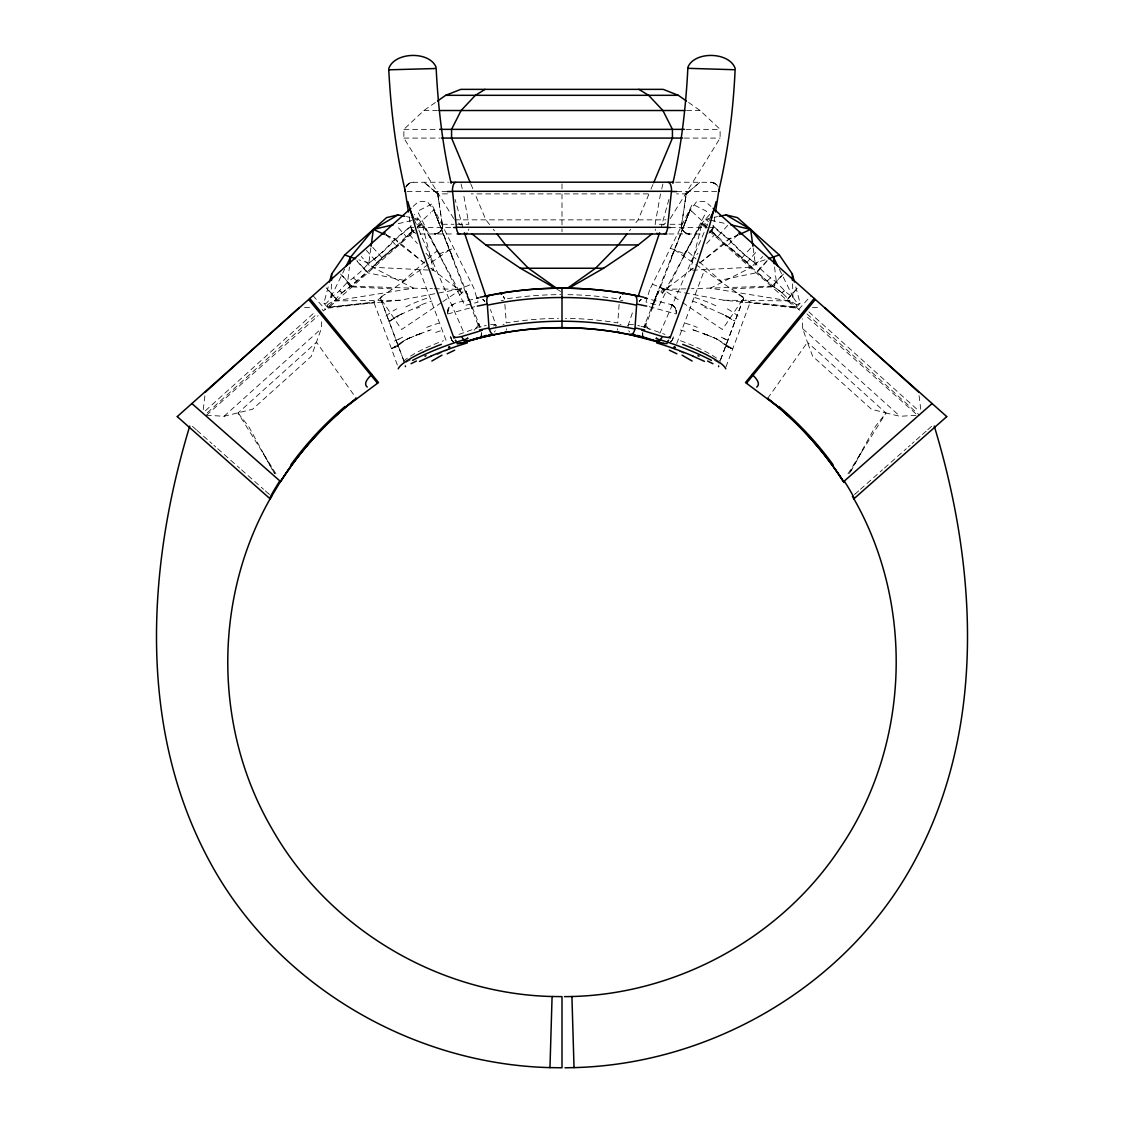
<?xml version="1.0" encoding="UTF-8"?>
<svg xmlns="http://www.w3.org/2000/svg" width="1124" height="1124" viewBox="0 0 1124 1124"><rect width="100%" height="100%" fill="white"/><g stroke="black" fill="none" stroke-linecap="round" stroke-linejoin="round"><path stroke-width="0.75" stroke-dasharray="5 3.75" d="M328.222 286.929L323.867 303.185L325.82 303.452A83.766 10.383 -75 0 0 331.074 296.75L331.425 283.726M642.507 335.626L642.844 332.985M481.367 333.055L481.465 334.376M447.647 313.273C448.279 299.265 468.287 302.37 477.756 297.762M206.296 415.206L224.027 416.287L252.507 409.262L311.334 356.28L321.309 328.672L321.745 318.809M676.353 313.273L675.524 308.173L671.941 304.773L644.488 297.986L647.494 298.057M642.563 334.643L642.647 332.578M644.979 326.958L645.148 323.937M657.863 293.842L658.004 291.299M619.099 304.379L617.75 322.911A336.315 330.372 -3.3 0 0 565.498 318.359M645.162 323.768L645.162 323.74A4.482 4.482 0 0 0 645.232 324.485L645.345 324.695M481.311 333.828L481.493 335.626M447.605 312.908L448.799 307.611L452.059 304.773M447.535 311.755L448.799 307.611L453.141 304.351M203.233 409.572L204.905 395.662M417.397 226.795A118.456 66.344 -37.6 0 1 421.992 223.156L458.185 289.332L400.032 300.248L334.755 300.909L331.06 296.764A87.236 29.393 -71.7 0 0 338.408 291.818L347.653 281.983L349.438 267.034M685.275 199.96L685.078 201.646L686.244 193.904L689.686 190.982L686.188 193.876L676.564 193.876M642.535 334.376L642.661 333.631L642.97 335.921M370.864 247.94L368.841 263.1L363.895 268.411A99.867 48.051 -65.5 0 1 353.386 277.867L347.653 281.983M673.36 336.807L672.278 339.884M481.03 335.921L481.381 333.659M710.298 227.512L713.15 227.512L714.766 217.058M713.15 227.512L709.932 232.528M660.505 193.876L655.109 224.28L666.701 224.28M627.965 325.946L633.543 309.451M661.727 188.874L662.949 183.872M708.837 233.174L711.731 230.771L713.192 227.273M795.778 286.929L800.133 303.185L796.368 304.913L796.438 307.316L723.968 300.248L665.815 289.332L690.389 270.322L702.008 223.156A118.456 66.344 37.6 0 1 706.603 226.795M668.892 199.468L661.038 227.75M743.751 297.902L719.346 363.01A7.91 6.842 -61.4 0 0 719.023 363.853M676.718 343.565L704.411 270.139M725.978 366.902L750.059 302.609A56.467 0.829 34.4 0 0 747.924 300.74M651.484 309.212L658.004 291.172L651.513 308.622M743.723 297.958L719.346 363.01L713.557 359.821M651.527 308.397L658.004 291.214M644.895 327.604L689.841 210.61L696.838 201.351L705.338 201.449L710.902 206.395M683.701 226.317L689.841 210.61L643.883 326.986L640.652 326.157M689.841 210.61L670.845 258.829L674.358 249.823L743.947 297.635L722.395 329.501L682.549 302.567M648.843 194.297L638.109 219.854L634.414 224.547M650.979 189.183L653.128 184.083M712.855 228.622L710.523 232.064L708.036 233.511M659.914 333.252L705.127 230.125M705.83 228.523L709.722 219.658M331.06 296.764L344.618 269.282M405.989 187.048L407.647 184.378L411.721 182.313L448.434 182.2M861.616 452.017L849.533 473.583M706.42 226.823A119.551 66.485 38.9 0 0 702.008 223.156L665.815 289.332L689.841 288.728M405.82 186.991L409.937 182.847L413.098 182.2M709.806 214.403L701.306 223.929L683.406 255.935M662.205 293.167L664.565 289.023M663.202 288.489L660.996 292.085L664.368 295.106M683.237 255.822L686.539 250.427L695.995 258.871M849.421 473.429L875.357 426.46L885.965 412.986L899.973 416.287L917.507 415.22L805.852 315.703M670.255 218.576L720.119 138.083L720.119 129.358L700.111 110.517L687.846 101.961M478.304 325.187L478.276 325.229A7.615 7.615 0 0 1 477.798 325.904L476.632 327.295M847.988 473.864L885.965 412.986L807.454 342.272L802.691 328.672L802.255 318.809M494.391 332.044L495.277 330.681M767.678 398.402L807.454 342.272L812.666 356.28L871.493 409.262L885.965 412.986M639.177 301.499L641.101 299.448M629.482 230.827L630.719 229.254M474.145 330.231L476.436 327.52M478.655 324.695L478.754 324.485A4.482 4.482 0 0 0 478.824 323.74L478.838 323.768M671.997 340.319L669.918 342.37M406.593 185.6L407.647 184.378M724.404 243.964L724.502 244.034A112.864 59.825 27.4 0 1 751.506 267.231L773.537 286.676L776.979 282.672M782.501 293.322L781.939 292.844A90.426 30.207 12 0 0 775.911 288.278L773.438 286.606L776.909 282.602M662.303 293.252L665.689 289.472M691.007 261.063L698.004 253.223M706.617 243.543L714.709 234.48M727.734 225.376L717.449 236.925L709.75 230.055M737.822 234.368L727.537 245.903L752.42 268.088L762.718 256.539M741.489 258.351L751.282 247.35M746.519 262.833L757.66 250.329M767.144 260.501L756.157 272.823L720.091 280.34M766.905 261.274L757.112 272.261L772.427 285.918L783.217 273.82M783.442 274.031L771.963 286.901L732.075 288.84M797.197 288.264L787.39 299.251L800.485 310.927L801.89 309.339M787.559 299.406L797.857 287.856M723.968 300.248L789.245 300.909L792.94 296.764L792.575 283.726M795.328 306.332L794.64 307.105L749.188 301.949A56.017 2.852 6.9 0 1 750.059 302.609L795.75 308.102L800.133 303.185M798.771 309.395L811.022 295.64M757.267 271.558L760.105 268.411L755.159 263.1A112.105 60.289 56.3 0 1 729.012 238.92A123.275 63.45 44.2 0 1 712.771 225.629M399.456 344.647L405.146 340.108A25.262 17.619 54.8 0 1 405.848 339.715L408.237 338.605M466.46 338.647L467.851 337.242M417.397 224.997L430.689 212.717M433.709 210.019L431.883 211.649M327.604 304.913A81.237 10.804 -5.6 0 1 334.783 300.909A87.546 29.238 -12 0 1 340.881 293.87L342.061 292.844A90.426 30.207 -12 0 1 348.089 288.278L372.536 267.245A112.864 59.825 -27.4 0 1 399.484 244.077L399.863 243.782A119.551 66.485 -38.9 0 1 413.281 230.589M453.745 218.576L403.881 138.083L403.881 129.358L423.888 110.517L436.154 101.961M205.411 410.724L315.156 311.882M207.266 412.775L317.01 313.933M322.11 309.339L323.515 310.927L336.61 299.251L326.803 288.264M224.027 416.287L321.309 328.672M276.012 473.864L238.035 412.986L316.547 342.272L356.322 398.402M767.186 280.944L770.6 277.867L776.347 281.983L785.592 291.818A87.222 29.393 71.7 0 0 792.94 296.778A83.766 10.383 75 0 0 798.195 303.48M413.098 206.395L418.662 201.449L427.162 201.351L434.159 210.61L480.117 326.986L483.348 326.157M206.493 415.22L318.148 315.703M414.25 230.055L406.551 236.925L396.266 225.376M417.159 227.47L422.006 223.156L433.611 270.322L458.185 289.332L434.159 288.728M323.867 303.185L328.25 308.102L414.756 231.01M418.718 227.47L422.694 223.929L414.194 214.403M402.097 281.969L424.619 261.892M428.005 258.871L437.461 250.441L422.694 223.929M459.632 295.106L463.004 292.085L460.798 288.489M854.479 494.574L855.757 493.464M855.982 493.253L858.708 490.851M860.45 489.291L882.452 469.832M884.462 468.048L906.337 448.687M908.276 446.973L910.103 445.357M912.084 443.601L914.163 441.76M916.299 439.877L920.472 436.182M922.425 434.454L927.033 430.366M927.721 429.761L930.222 427.556M930.616 427.204L931.599 426.333M341.907 292.971L342.146 292.76A90.215 30.123 -12 0 1 348.145 288.236L350.562 286.606L347.091 282.602M781.939 292.83L784.383 290.737L781.854 292.76A90.215 30.123 12 0 0 775.855 288.236L775.349 287.899M662.963 225.081L665.563 222.988M765.093 259.813L755.159 263.1L751.464 267.245L690.389 270.322L693.016 268.257M699.592 263.072L728.998 238.934L738.285 234.846M690.389 270.322L693.143 268.186M700.041 262.833L724.868 243.585L728.633 239.426L738.075 235.127M390.042 320.691L399.076 315.324M393.85 318.289L396.182 316.701M393.695 318.401L390.337 320.986A33.509 20.077 47.5 0 0 389.157 321.9M441.451 302.567L401.605 329.501L380.053 297.635L449.642 249.823L453.155 258.829L434.159 210.61L479.105 327.604M442.884 301.597L464.367 287.084M402.799 341.373L391.517 348.791L393.203 348.173L391.517 348.791L373.941 302.609A56.467 0.829 -34.4 0 1 376.076 300.74M403.123 341.162L407.113 339.083M395.943 345.995L391.489 348.777L398.022 366.902M396.646 345.574L397.418 345.124M410.443 359.821L404.654 363.01A7.91 6.842 61.4 0 1 404.977 363.853M400.214 314.734L422.118 304.801M400.79 314.313L402.195 313.708M400.608 314.425L396.87 316.294A34.043 23.211 42.5 0 0 396.224 316.757M408.911 183.395L411.721 182.313M493.577 325.918L495.698 324.386L496.035 325.946M459.028 334.404L477.756 327.688M407.295 338.998L409.192 338.198M409.389 338.113L416.47 335.163M409.178 338.085L411.159 337.242M393.653 347.976L395.016 347.4M394.721 347.527L398.317 346.08L395.325 347.274M415.374 335.514L416.92 334.98M416.245 335.163L420.573 333.575M438.978 254.024L453.745 248.193M457.047 289.964L471.813 284.133M416.695 334.98L417.58 334.629M419.407 333.94L429.705 330.287M420.334 333.603L421.275 333.252M427.949 330.877L431.18 329.768M447.731 313.989L474.764 306.697M478.81 327.379L480.159 327M484.275 325.932L486.214 325.468M476.365 298.085L478.979 297.916M398.317 223.634L413.309 220.178M414.981 219.784L418.311 219.025A121.35 64.096 -45.5 0 1 415.543 221.807M495.389 326.058L496.485 325.82M712.49 217.649L705.689 219.025A121.35 64.096 45.5 0 0 708.457 221.807M714.19 217.311L717.59 216.623M503.032 324.499L504.128 324.288M501.079 300.726L503.426 300.305M490.612 324.569L495.67 324.344L490.457 309.451M334.755 300.909L413.562 288.194L432.445 288.685M328.25 308.102L373.941 302.609A56.017 2.852 -6.9 0 1 374.812 301.949L329.36 307.105L328.672 306.332M400.032 300.248L327.562 307.316L327.632 304.913L325.82 303.452M772.666 286.128L691.555 288.685M645.021 297.916L646.37 297.902M304.562 307.456L311.559 307.344M423.888 110.517L437.419 110.517M686.581 110.517L700.111 110.517M403.881 129.358L437.938 129.358M686.062 129.358L720.119 129.358M403.881 138.083L439.653 138.083M684.347 138.083L720.119 138.083M675.566 182.2L712.279 182.313L716.353 184.378L718.18 186.991M407.071 191.544L447.324 191.544M676.676 191.544L716.929 191.544M447.436 193.876L437.812 193.876L434.314 190.982L437.784 193.89L442.561 226.275L437.686 193.932L424.001 182.2L437.812 193.876L438.922 201.646L438.725 199.96M648.197 193.89L471.195 193.89M454.532 219.854L665.984 219.854M442.378 224.28L453.984 224.28M457.299 224.28L468.891 224.28L463.495 193.876M670.016 224.28L681.622 224.28M409.234 217.058L410.85 227.512L413.702 227.512M419.392 227.512L450.738 227.512M670.41 227.512L707.446 227.512M420.151 233.975L455.094 233.975M668.906 233.975L703.849 233.975M812.441 307.344L819.438 307.456M351.334 286.128L413.562 288.194L372.536 267.245L368.841 263.1L358.907 259.813M391.925 288.84L352.037 286.901L340.558 274.031M430.984 268.257L433.611 270.322L372.536 267.245A112.274 60.373 -28.1 0 1 399.146 243.585A118.456 66.344 -37.6 0 1 412.958 230.504M796.396 304.913A81.237 10.804 5.6 0 0 789.217 300.909L710.438 288.194L751.464 267.245A112.274 60.373 28.1 0 0 724.854 243.585A118.456 66.344 37.6 0 0 711.042 230.504M633.388 324.569L628.344 324.316L630.508 325.96M620.574 300.305L622.921 300.726M619.872 324.288L620.968 324.499M406.41 216.623L409.81 217.311M411.51 217.649L418.311 219.025A123.275 63.45 -44.2 0 1 416.906 220.374M710.902 182.2L715.089 183.395M403.909 280.34L367.843 272.823L356.856 260.501M627.515 325.82L628.611 326.058M709.019 219.784L705.689 219.025A123.275 63.45 44.2 0 0 707.094 220.374M710.691 220.178L725.683 223.634M637.786 325.468L639.725 325.932M649.236 306.697L676.269 313.989M643.841 327L645.19 327.379M646.244 327.688L664.972 334.404M712.279 182.313L716.901 184.954L718.011 187.048M692.82 329.768L696.051 330.877M693.115 329.88L694.295 330.259M694.295 330.287L703.666 333.603M702.95 333.406L704.13 333.772M703.427 333.575L704.593 333.94M704.116 333.842L707.305 334.98M701.882 304.801L727.13 316.294A34.043 23.211 -42.5 0 1 727.776 316.757L733.958 320.691M706.406 334.713L708.626 335.514M670.255 248.193L685.022 254.024M652.187 284.133L666.953 289.964M707.08 334.98L714.822 338.085M727.284 346.712L725.683 346.08L728.984 347.4M727.649 346.852L729.841 347.766M730.797 348.173L732.511 348.777L730.347 347.976M729.574 347.653L730.572 348.075M712.63 337.256L718.152 339.701A25.262 17.619 -54.8 0 1 718.854 340.122L724.544 344.647M715.96 338.577L716.719 338.9M385.715 234.846L395.002 238.934L424.408 263.072M716.887 339.083L732.483 348.735L728.057 345.995M385.925 235.127L395.367 239.426L399.132 243.585L423.959 262.833M670.859 304.351L675.201 307.611L676.465 311.755M724.924 315.324L727.818 316.856M722.606 314.116L723.786 314.734M671.941 304.773L675.201 307.611L676.395 312.908M556.802 289.163L560.693 291.411M725.767 344.647L726.582 345.124M415.964 233.511L412.269 230.771L410.808 227.273L411.665 229.83L415.163 233.174M727.818 316.701L733.663 320.986A33.509 20.077 -47.5 0 1 734.843 321.9M773.537 286.676L774.773 287.491M659.633 287.084L681.116 301.597M724.306 243.894L724.137 243.782A119.551 66.485 38.9 0 0 710.719 230.589M453.787 342.16L453.113 341.612L453.871 342.216A8.233 7.643 72.2 0 1 450.654 337.959M430.857 268.186L433.611 270.322M458.437 222.988L461.037 225.081M454.082 342.37L451.778 339.982M414.068 232.528L410.85 227.512M192.401 426.333L193.384 427.204M193.778 427.556L196.278 429.761M196.967 430.366L201.575 434.454M203.528 436.182L207.701 439.877M209.837 441.76L211.916 443.601M213.897 445.357L215.724 446.973M217.663 448.687L239.538 468.048M241.548 469.832L263.55 489.291M265.292 490.851L268.018 493.253M268.243 493.464L269.521 494.574M701.994 223.156L706.841 227.47M701.306 223.929L705.282 227.47M709.244 231.01L795.75 308.102M699.381 261.892L721.903 281.969M691.78 211.354L690.291 210.019M691.85 211.41L706.603 224.997M482.899 299.448L484.823 301.499M808.844 311.882L918.589 410.724M806.99 313.933L919.32 415.107M782.978 293.757L783.119 293.87A87.56 29.238 12 0 1 789.259 300.909M802.691 328.672L899.973 416.287M353.4 277.867L356.814 280.944M656.149 337.242L657.54 338.647M363.895 268.411L366.733 271.558M238.035 412.986L248.643 426.46L274.467 473.583M409.291 234.48L417.383 243.543M425.996 253.223L432.993 261.063M458.311 289.472L461.697 293.252M386.178 234.368L396.463 245.903L371.58 268.088L361.282 256.539M372.718 247.35L382.511 258.351M366.34 250.329L377.481 262.833M357.095 261.274L366.888 272.261L351.573 285.918L340.783 273.82M326.143 287.856L336.441 299.406M312.978 295.64L325.229 309.395M347.021 282.672L350.463 286.676M716.353 184.378L717.407 185.6M649.25 329.515L646.202 325.904A7.615 7.615 0 0 1 645.724 325.229L645.696 325.187M452.059 340.403L452.593 341.064L451.609 339.715M489.586 224.547L485.891 219.854L475.157 194.297M493.281 229.254L494.518 230.827M628.723 330.681L629.609 332.044M411.609 229.718L412.269 230.771M274.579 473.429L262.384 452.017M440.763 255.822L437.461 250.441L440.594 255.935M459.435 289.023L461.795 293.167M779.382 269.282L792.94 296.764M414.278 219.658L418.17 228.523M418.873 230.125L464.086 333.252M470.872 184.083L473.021 189.183M419.589 270.139L447.282 343.565M380.249 297.902L404.654 363.01L380.305 298.043M472.487 308.622L465.996 291.172L472.516 309.212M434.159 210.61L440.299 226.317M465.996 291.214L472.473 308.397M451.005 338.352L450.64 336.807L451.722 339.884M462.962 227.75L455.108 199.468M450.977 338.254L450.64 336.807M461.051 183.872L462.273 188.874M753.136 247.94L755.159 263.1A112.85 61.665 55.7 0 1 728.647 239.398A121.35 64.096 45.5 0 1 712.658 225.826M919.095 395.662L920.767 409.572M774.562 267.034L776.347 281.983M504.901 304.379L506.25 322.911A336.315 330.372 3.3 0 1 558.502 318.345M481.353 332.578L481.437 334.643M478.852 323.937L479.021 326.958M465.996 291.299L466.137 293.842M562 183.872L562 188.902M562 193.932L562 224.87M562 228.917L562 231.867M671.351 347.625A61.497 4.51 23.3 0 1 687.031 354.636M680.498 340.713A61.497 13.839 18.1 0 1 720.582 361.197M701.151 352.627A56.86 0.899 28.2 0 1 700.182 352.107M738.763 294.544A56.495 0.759 34.7 0 1 745.914 299.715M750.439 302.201A61.694 0.913 36.6 0 1 749.61 301.892M707.403 308.369A57.731 1.503 21.2 0 1 704.636 307.316M734.309 320.509A54.149 26.428 -20.3 0 1 735.04 321.127M685.303 323.206A58.87 20.682 13.8 0 1 697.273 327.365M724.741 344.323A23.14 14.008 -60.7 0 1 726.09 345.532M692.173 301.007A61.146 11.76 17.4 0 1 702.402 304.66M715.019 338.071A58.139 2.445 25.3 0 1 713.881 337.579M721.355 337.172A60.879 10.018 15.1 0 1 725.261 339.237M703.947 334.151A59.193 17.9 10.2 0 1 705.746 334.826M723.28 338.268A59.951 3.934 17.9 0 1 729.518 341.106M680.371 329.936A58.687 13.249 15.4 0 1 688.366 332.437M727.045 317.235A55.694 8.008 34.7 0 1 725.879 316.673M727.298 308.833A62.832 15.525 15.6 0 1 738.046 316.125M694.955 297.565A60.808 20.499 14.3 0 1 718.124 306.908M770.6 277.867A99.867 48.051 65.5 0 1 760.105 268.397M417.58 226.823A119.551 66.485 -38.9 0 1 421.992 223.156M411.342 225.826A121.35 64.096 -45.5 0 1 395.367 239.426A112.85 61.665 -55.7 0 1 368.841 263.142A112.105 60.289 -56.3 0 0 394.988 238.92A123.275 63.45 -44.2 0 0 411.229 225.629M436.969 354.636A61.497 4.51 -23.3 0 1 452.649 347.625M403.418 361.197A61.497 13.839 -18.1 0 1 443.502 340.713M423.818 352.107A56.86 0.899 -28.2 0 1 422.849 352.627M378.086 299.715A56.495 0.759 -34.7 0 1 385.237 294.544M374.39 301.892A61.694 0.913 -36.6 0 1 373.561 302.201M419.364 307.316A57.731 1.503 -21.2 0 1 416.597 308.369M388.96 321.127A54.149 26.428 20.3 0 1 389.691 320.509M426.727 327.365A58.87 20.682 -13.8 0 1 438.697 323.206M397.91 345.532A23.14 14.008 60.7 0 1 399.259 344.323M421.598 304.66A61.146 11.76 -17.4 0 1 431.827 301.007M410.119 337.579A58.139 2.445 -25.3 0 1 408.981 338.071M398.739 339.237A60.879 10.018 -15.1 0 1 402.645 337.172M418.254 334.826A59.193 17.9 -10.2 0 1 420.053 334.151M394.482 341.106A59.951 3.934 -17.9 0 1 400.72 338.268M435.634 332.437A58.687 13.249 -15.4 0 1 443.629 329.936M398.121 316.673A55.694 8.008 -34.7 0 1 396.955 317.235M385.954 316.125A62.832 15.525 -15.6 0 1 396.702 308.833M405.876 306.908A60.808 20.499 -14.3 0 1 429.045 297.565M442.758 224.87A8.191 7.573 -90 0 1 434.679 233.708M689.321 233.708A8.191 7.573 90 0 1 681.242 224.87M414.475 232.78A8.402 7.756 90 0 1 410.71 227.54M713.29 227.54A8.402 7.756 -90 0 1 709.525 232.78M468.792 229.057A8.191 3.133 90 0 1 468.469 230.448M655.531 230.448A8.191 3.133 -90 0 1 655.208 229.057M406.045 186.429A8.191 7.573 90 0 1 413.07 182.467M710.93 182.467A8.191 7.573 -90 0 1 717.955 186.429M673.346 337.959A8.233 7.629 -72.2 0 1 670.157 342.23M504.493 299.139A8.374 3.456 80.5 0 0 503.496 296.455A8.374 3.47 80.4 0 1 504.493 299.125A359.694 353.358 3.3 0 1 560.806 294.614M617.638 330.175A8.219 3.4 -80 0 1 617.343 328.742M506.643 328.756A8.219 3.4 80.2 0 1 506.348 330.189M670.817 304.506A8.36 7.77 -72.8 0 1 676.536 312.936M447.464 312.922A8.36 7.756 72.9 0 1 453.197 304.506M619.507 299.139A8.374 3.456 -80.5 0 1 620.504 296.455A8.374 3.47 -80.4 0 0 619.507 299.125A359.694 353.358 -3.3 0 0 565.611 294.628M644.853 298.015A8.261 7.671 -76.9 0 1 647.579 298.296M639.275 301.246A8.261 7.671 -76.9 0 1 641.312 299.293M476.421 298.296A8.261 7.671 76.9 0 1 479.147 298.015M482.688 299.293A8.261 7.671 76.9 0 1 484.725 301.246M442.463 224.884L442.28 228.088L440.636 231.221L440.088 231.811L441.142 230.589L437.447 233.469L438.838 232.78L434.637 233.975A7.91 7.91 0 0 0 442.434 224.87M681.523 224.898L681.439 226.275L686.314 193.932L699.999 182.2L686.188 193.876L681.523 224.898M649.644 289.88L645.977 302.005L659.156 305.489L706.532 211.242L692.398 204.132L649.644 289.88M431.602 204.132L417.468 211.242L464.844 305.489L478.065 302.145L473.836 288.151L431.602 204.132M436.028 233.848L434.651 233.975L436.028 233.848M689.363 233.975L687.972 233.848L689.349 233.975A7.91 7.91 0 0 1 681.566 224.87L681.72 228.088L683.364 231.221L683.912 231.811L682.858 230.589L686.553 233.469L685.162 232.78L689.363 233.975M342.146 292.76L339.617 290.737L342.132 292.774"/><path stroke-width="1.5" d="M663.118 343.34L630.044 334.685A328.77 322.897 -3.3 0 0 562 327.702L562 288.18A367.717 361.492 -3.3 0 1 620.813 292.802L635.847 295.514M331.524 280.452L331.706 273.933L344.689 254.937L386.558 217.62L397.924 214.923L404.71 216.286M552.081 996.496L562 996.637L562 1067.772L549.973 1067.617L552.081 996.51C437.742 993.827 327.758 927.932 271.657 828.233C213.209 727.734 213.138 596.914 271.53 496.358L271.39 496.232M688.338 68.199L687.846 68.283C685.893 106.92 681.467 145.544 672.855 183.296M687.958 68.325L735.11 69.744C733.284 110.18 728.169 150.532 718.995 189.984M670.41 227.512L667.558 227.512L671.449 191.305L452.551 191.305L456.442 227.512L453.59 227.512M349.845 263.704L350.632 257.059L373.337 229.394L397.924 214.923M371.089 246.254L373.337 229.408L393.33 224.786M718.728 191.305L715.538 211.958M388.763 68.634C394.327 51.816 429.284 50.805 436.056 67.131M481.423 336.694L482.196 336.638M716.143 201.632L709.82 224.674L695.096 269.999L670.171 337.734L669.342 336.694M687.944 67.131C694.716 50.805 729.673 51.816 735.236 68.634M329.529 282.054L331.706 273.933M189.759 426.066C147.314 565.864 137.564 725.879 208.081 858.539C273.582 983.107 409.979 1064.049 549.973 1067.617M659.591 232.752L638.025 296.666M480.693 336.722L480.398 337.509M653.662 182.805L672.433 138.083L672.433 129.358L662.907 110.517L648.618 95.315L638.882 89.358M710.733 217.353L714.232 209.373M346.122 266.219L350.632 257.059L355.606 258.703M270.196 498.677L280.045 482.21M279.834 482.561L291.58 465.308M286.297 472.783L286.887 471.925M480.988 336.989L478.009 338.422M627.023 233.961L618.397 244.934L595.565 268.243L568.294 287.674M814.197 298.464L745.507 382.525L778.328 407.071A332.268 330.035 47.1 0 1 832.392 465.336L832.42 465.308M746.505 383.186L815.35 299.49M738.805 233.258L739.789 232.148M405.005 189.984C395.788 150.56 390.843 110.208 388.778 69.786L389.466 69.66M433.934 68.55L436.154 68.283C438.107 106.92 442.533 145.544 451.146 183.296M667.544 341.345L668.668 340.263M670.143 337.762L663.09 336.722M205.313 392.178L299.307 307.526M177.339 416.512L410.878 208.376M564.473 996.623C673.627 996.426 780.379 938.835 840.359 847.608C910.061 745.015 914.964 603.532 852.47 496.358L852.61 496.232M853.889 498.817L946.773 416.611M843.604 481.676L932.105 403.544M484.978 336.413L486.341 335.5A8.318 7.728 76.5 0 1 482.969 336.975M569.798 287.674L603.602 268.243L638.221 244.934L651.892 233.961M437.517 101.02L445.694 95.315L460.812 89.358L663.188 89.358L678.306 95.315L686.483 101.02M454.658 336.694L453.857 337.762L461.051 336.68M309.803 298.464L378.493 382.525L345.672 407.071A332.268 330.035 -47.1 0 0 291.608 465.336M485.118 89.358L475.382 95.315L461.093 110.517L451.567 129.358L451.567 138.083L470.338 182.805M411.089 363.67L416.414 361.043M739.648 234.41L750.663 229.408L773.368 257.059L777.878 266.219M484.486 336.652L483.011 337.144M448.56 347.527L449.726 347.105M768.394 258.703L779.311 254.937L792.294 273.933L794.471 282.054M464.268 342.328L457.018 343.565A8.233 7.643 72.2 0 0 460.798 343.129M464.17 342.356L465.35 341.949M465.28 341.963L466.221 341.64M466.151 341.668L467.177 341.317M467.078 341.345L468.511 340.853M482.294 330.217L481.437 330.512M468.385 340.895L469.396 340.558M480.552 330.807L479.217 331.243M469.298 340.6L470.253 340.277M470.169 340.305L472.993 339.392M478.318 331.538L461.655 336.526A7.896 5.184 73.6 0 0 468.202 341.12M473.218 339.322L474.876 338.802M460.882 343.34L477.279 338.605M474.792 338.83L476.969 338.169M476.857 338.198L478.641 337.664M464.971 342.075L469.34 340.797M478.304 338.338L490.373 335.444M468.82 340.937L469.832 340.656M470.745 340.389L473.485 339.617M482.112 336.666L486.425 335.486M471.237 340.249L471.954 340.052M473.387 339.659L475.761 339.012M476.098 338.9L477.503 338.535M477.18 338.633L478.838 338.198M483.236 337.088L483.812 336.961M488.406 334.98L490.275 334.502M480.496 337.776L481.69 337.467M483.573 337.017L484.542 336.779M485.132 336.638L486.2 336.385M479.372 329.978L489.01 327.899L487.38 305.18A360.031 353.891 3.3 0 1 562 297.523A360.031 353.891 -3.3 0 1 636.62 305.18L634.99 327.899L644.628 329.978M487.254 336.146L488.322 335.907M480.018 297.256L503.201 292.802A367.717 361.492 3.3 0 1 562 288.166A368.166 362.139 -3.3 0 1 634.919 295.331L643.982 297.256M489.376 335.669L507.444 332.17A328.292 322.223 3.3 0 1 562.014 327.702A328.292 322.223 -3.3 0 1 616.556 332.17L630.367 334.755M477.25 306.149L487.226 304.084M489.769 335.584L493.956 334.685M484.542 296.258L489.081 295.331A368.166 362.139 3.3 0 1 562 288.166L562.014 288.404M719.29 216.286L726.076 214.923L737.442 217.62L779.311 254.937M433.555 68.578L388.82 69.814M565.007 1067.786L574.027 1067.617C714.021 1064.049 850.418 983.107 915.919 858.539C986.436 725.879 976.686 565.864 934.241 426.066M445.694 95.315L678.306 95.315M439.105 110.517L684.895 110.517M439.653 129.358L684.347 129.358M441.353 138.083L682.647 138.083M450.457 182.2L673.543 182.2M447.324 191.544L452.579 191.544M671.421 191.544L676.676 191.544M456.414 227.273L667.586 227.273M457.089 233.975L666.911 233.975M472.108 233.961L485.779 244.934L638.221 244.934M485.779 244.934L520.398 268.243L603.602 268.243M637.182 295.795L639.458 296.258M631.435 334.966L632.489 335.205M646.75 306.149L636.774 304.084A8.233 3.358 -81.1 0 0 634.877 295.542A8.233 3.414 -78.7 0 1 636.1 296.188M633.557 335.43L636.746 336.146M730.67 224.786L750.663 229.408L752.911 246.254M637.8 336.385L638.994 336.666M639.528 336.793L640.989 337.144M633.374 334.418L634.091 334.601M634.006 334.573L635.594 334.98M643.855 337.874L645.021 338.169M646.061 338.436L647.115 338.703M647.059 338.689L647.761 338.886M637.758 335.542L643.012 336.989M648.239 339.012L649.279 339.293M649.194 339.265L651.4 339.87M651.948 340.024L653.676 340.502M642.844 336.933L645.991 337.846M645.78 337.79L646.609 338.043M647.368 338.268L649.208 338.83M649.532 338.928L650.346 339.181M651.47 339.546L652.468 339.855M652.356 339.827L653.241 340.108M653.634 340.235L657.301 341.471M641.706 330.217L662.345 336.526A7.896 5.184 -73.6 0 1 655.798 341.12M657.624 341.584L658.594 341.921M658.509 341.893L659.451 342.216M659.732 342.328L660.547 342.609M674.274 347.105L675.44 347.527M344.689 254.937L350.632 257.059M373.337 229.408L384.352 234.41M707.586 361.043L712.911 363.67M520.398 268.243L554.202 287.674M726.076 214.923L750.663 229.408M555.706 287.674L528.435 268.243L505.603 244.934L496.977 233.961M191.895 403.544L280.508 481.493M177.227 416.611L270.111 498.817M713.122 208.376L946.661 416.512M824.693 307.526L918.687 392.178M455.332 340.263L456.456 341.345M384.211 232.148L385.195 233.258M308.65 299.49L377.495 383.186M834.106 467.654L843.492 481.493M837.113 471.925L837.703 472.783M843.351 481.283L844.166 482.561M853.608 498.311L853.552 498.213A20.316 1.222 57.3 0 0 844.461 481.325M409.768 209.373L413.267 217.353M643.602 337.509L643.307 336.722M453.829 337.734L421.261 247.463L407.857 201.632M485.975 296.666L464.409 232.752M642.773 337.565L642.577 336.736M408.462 211.958L405.272 191.305M773.368 257.059L774.155 263.704M562 327.632L562 327.674A328.644 322.771 3.3 0 0 490.865 335.331M571.919 996.51L574.027 1067.603M792.294 273.933L792.476 280.452M682.015 355.156A96.144 3.569 29.6 0 1 692.131 361.015M752.125 374.475A96.144 18.49 20.6 0 1 756.719 387.035M767.65 398.444A334.432 334.362 47.4 0 1 843.309 481.311M280.621 481.269A334.432 334.432 0 0 1 356.308 398.388M767.566 398.388A334.432 334.432 0 0 1 843.239 481.269M692.524 356.013A95.919 20.892 19.8 0 1 704.467 361.408M656.585 342.876A96.411 25.473 18.8 0 1 693.002 356.083M655.966 338.563A96.341 27.945 18.6 0 1 711.436 360.368M682.675 344.365A61.539 11.296 18.7 0 1 725.753 368.812M699.03 356.238A58.603 0.843 26.5 0 1 697.962 355.704M669.328 350.182A61.539 1.447 25.5 0 1 676.873 353.807M718.615 366.635A7.91 6.842 -61.4 0 1 718.629 365.918M778.89 406.396A332.268 330.962 45.2 0 1 833.137 464.788M431.869 361.015A96.144 3.569 -29.6 0 1 441.985 355.156M367.281 387.035A96.144 18.49 -20.6 0 1 371.875 374.475M280.691 481.311A334.432 334.362 -47.4 0 1 356.35 398.444M419.533 361.408A95.919 20.892 -19.8 0 1 431.476 356.013M430.998 356.083A96.411 25.473 -18.8 0 1 467.415 342.876M412.564 360.368A96.341 27.945 -18.6 0 1 468.034 338.563M398.247 368.812A61.539 11.296 -18.7 0 1 441.325 344.365M426.038 355.704A58.603 0.843 -26.5 0 1 424.97 356.238M447.127 353.807A61.539 1.447 -25.5 0 1 454.672 350.182M405.371 365.918A7.91 6.842 61.4 0 1 405.385 366.635M270.42 498.311A20.316 1.222 -57.3 0 1 279.539 481.325M290.863 464.788A332.268 330.962 -45.2 0 1 345.11 406.396M667.628 227.54A8.402 3.217 90 0 1 664.354 233.806M459.646 233.806A8.402 3.217 -90 0 1 456.372 227.54M467.092 233.174A8.191 3.133 90 0 1 465.729 233.708M658.271 233.708A8.191 3.133 -90 0 1 656.908 233.174M405.005 191.333A8.191 7.573 90 0 1 405.062 189.352M668.218 182.467A8.191 3.133 90 0 1 671.562 191.333M718.938 189.352A8.191 7.573 -90 0 1 718.995 191.333M452.438 191.333A8.191 3.133 -90 0 1 455.782 182.467M667.108 343.508A8.233 7.629 -72.2 0 1 663.202 343.129M631.477 334.278A8.346 3.47 -78.2 0 1 630.086 334.545M634.948 329.192A8.346 3.555 -82.5 0 1 630.114 334.404M634.779 329.037A336.666 330.92 -3.3 0 0 562 321.239A336.666 330.92 3.3 0 0 489.221 329.037M493.914 334.545A8.346 3.47 78.2 0 1 489.235 329.023M641.031 336.975A8.318 7.713 -76.5 0 1 637.772 335.458M619.689 332.465A8.219 3.4 -80 0 1 618.664 332.03M505.336 332.03A8.219 3.4 80 0 1 504.311 332.465M487.085 304.098A8.233 3.414 78.7 0 1 489.123 295.556A8.233 3.358 81.1 0 0 487.985 296.399M674.316 347.007A6.294 4.187 -71 0 0 674.681 346.684A6.294 4.271 -71.8 0 1 674.33 347.077M449.319 346.684A6.294 4.187 71 0 0 449.684 347.007A6.294 4.271 71.8 0 1 449.291 346.768M624.017 293.49A8.374 3.456 -80.5 0 0 622.317 293.968A8.374 3.47 -80.4 0 1 624.017 293.49M501.683 293.982A8.374 3.47 80.4 0 0 499.983 293.49A8.374 3.456 80.5 0 1 501.683 293.968"/></g></svg>
